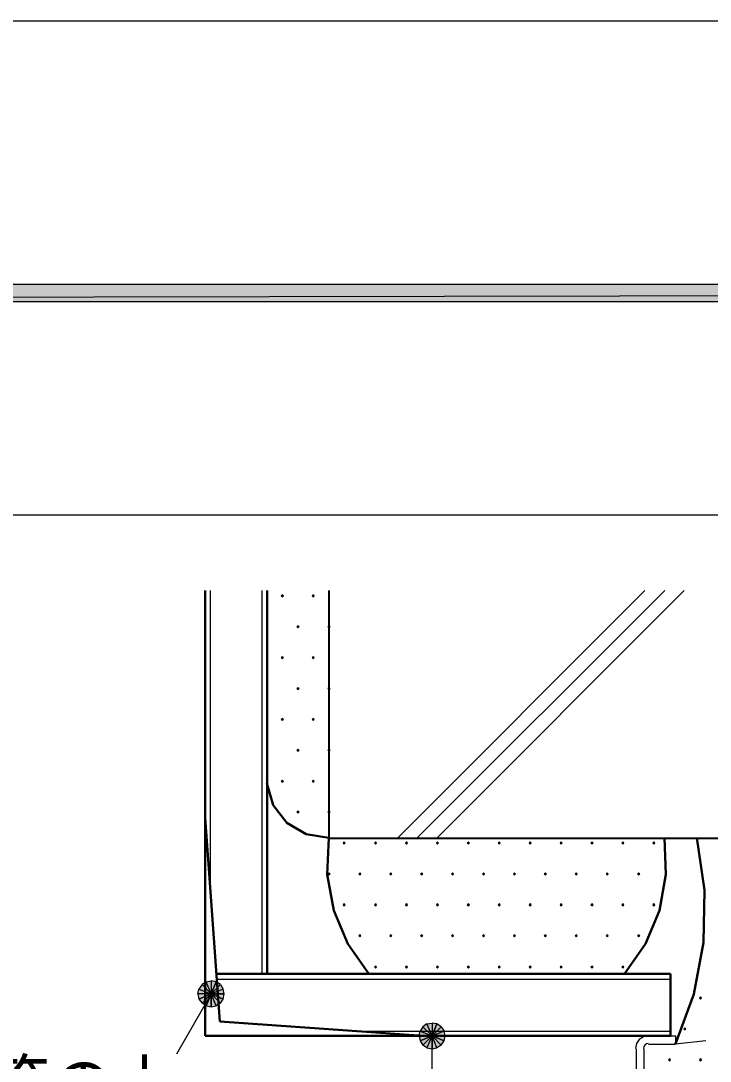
# Model space of a CAD drawing. Header units: millimetres. Extents: x 0 to 420, y 0 to 297.
# Drawn here: x 115.23 to 143.08, y 254.92 to 296.97 of the extents above; entities that cross this region are included whole.
import ezdxf
from ezdxf.enums import TextEntityAlignment as Align

# ---------------------------------------------------------------- set-up
doc = ezdxf.new("R2010")
doc.units = ezdxf.units.MM
doc.styles.add('kst32b', font='NotoSansJP-Variable.ttf')

msp = doc.modelspace()

# ---------------------------------------------------------------- hatches: boundary and pattern name
h = msp.add_hatch(color=7)
h.paths.add_polyline_path([(394.166, 285.623), (394.166, 286.321), (26.183, 285.623), (394.166, 285.623)])
h.paths.add_polyline_path([(394.166, 286.321), (26.183, 285.623), (26.183, 286.321), (394.166, 286.321)])
for points in [[(125.794, 273.77), (125.772, 273.748), (125.751, 273.727), (125.772, 273.706), (125.794, 273.685), (125.815, 273.706), (125.836, 273.727), (125.815, 273.748), (125.794, 273.77)], [(127.042, 273.77), (127.021, 273.748), (127, 273.727), (127.021, 273.706), (127.042, 273.685), (127.063, 273.706), (127.085, 273.727), (127.063, 273.748), (127.042, 273.77)], [(126.429, 272.521), (126.407, 272.5), (126.386, 272.479), (126.407, 272.457), (126.429, 272.436), (126.45, 272.457), (126.471, 272.479), (126.45, 272.5), (126.429, 272.521)], [(127.677, 272.521), (127.656, 272.5), (127.635, 272.479), (127.656, 272.457), (127.677, 272.436), (127.699, 272.457), (127.72, 272.479), (127.699, 272.5), (127.677, 272.521)], [(125.794, 271.272), (125.772, 271.251), (125.751, 271.23), (125.772, 271.208), (125.794, 271.187), (125.815, 271.208), (125.836, 271.23), (125.815, 271.251), (125.794, 271.272)], [(127.042, 271.272), (127.021, 271.251), (127, 271.23), (127.021, 271.208), (127.042, 271.187), (127.063, 271.208), (127.085, 271.23), (127.063, 271.251), (127.042, 271.272)], [(126.429, 270.023), (126.407, 270.002), (126.386, 269.981), (126.407, 269.96), (126.429, 269.938), (126.45, 269.96), (126.471, 269.981), (126.45, 270.002), (126.429, 270.023)], [(127.677, 270.023), (127.656, 270.002), (127.635, 269.981), (127.656, 269.96), (127.677, 269.938), (127.699, 269.96), (127.72, 269.981), (127.699, 270.002), (127.677, 270.023)], [(125.794, 268.774), (125.772, 268.753), (125.751, 268.732), (125.772, 268.711), (125.794, 268.69), (125.815, 268.711), (125.836, 268.732), (125.815, 268.753), (125.794, 268.774)], [(127.042, 268.774), (127.021, 268.753), (127, 268.732), (127.021, 268.711), (127.042, 268.69), (127.063, 268.711), (127.085, 268.732), (127.063, 268.753), (127.042, 268.774)], [(126.429, 267.525), (126.407, 267.504), (126.386, 267.483), (126.407, 267.462), (126.429, 267.441), (126.45, 267.462), (126.471, 267.483), (126.45, 267.504), (126.429, 267.525)], [(127.677, 267.525), (127.656, 267.504), (127.635, 267.483), (127.656, 267.462), (127.677, 267.441), (127.699, 267.462), (127.72, 267.483), (127.699, 267.504), (127.677, 267.525)], [(125.794, 266.277), (125.772, 266.255), (125.751, 266.234), (125.772, 266.213), (125.794, 266.192), (125.815, 266.213), (125.836, 266.234), (125.815, 266.255), (125.794, 266.277)], [(127.042, 266.277), (127.021, 266.255), (127, 266.234), (127.021, 266.213), (127.042, 266.192), (127.063, 266.213), (127.085, 266.234), (127.063, 266.255), (127.042, 266.277)], [(126.429, 265.028), (126.407, 265.007), (126.386, 264.985), (126.407, 264.964), (126.429, 264.943), (126.45, 264.964), (126.471, 264.985), (126.45, 265.007), (126.429, 265.028)], [(127.677, 265.028), (127.656, 265.007), (127.635, 264.985), (127.656, 264.964), (127.677, 264.943), (127.699, 264.964), (127.72, 264.985), (127.699, 265.007), (127.677, 265.028)], [(128.291, 263.779), (128.27, 263.758), (128.249, 263.737), (128.27, 263.715), (128.291, 263.694), (128.312, 263.715), (128.334, 263.737), (128.312, 263.758), (128.291, 263.779)], [(129.561, 263.779), (129.54, 263.758), (129.519, 263.737), (129.54, 263.715), (129.561, 263.694), (129.582, 263.715), (129.604, 263.737), (129.582, 263.758), (129.561, 263.779)], [(130.81, 263.779), (130.789, 263.758), (130.768, 263.737), (130.789, 263.715), (130.81, 263.694), (130.831, 263.715), (130.852, 263.737), (130.831, 263.758), (130.81, 263.779)], [(132.059, 263.779), (132.038, 263.758), (132.017, 263.737), (132.038, 263.715), (132.059, 263.694), (132.08, 263.715), (132.101, 263.737), (132.08, 263.758), (132.059, 263.779)], [(133.308, 263.779), (133.287, 263.758), (133.265, 263.737), (133.287, 263.715), (133.308, 263.694), (133.329, 263.715), (133.35, 263.737), (133.329, 263.758), (133.308, 263.779)], [(134.557, 263.779), (134.535, 263.758), (134.514, 263.737), (134.535, 263.715), (134.557, 263.694), (134.578, 263.715), (134.599, 263.737), (134.578, 263.758), (134.557, 263.779)], [(135.805, 263.779), (135.784, 263.758), (135.763, 263.737), (135.784, 263.715), (135.805, 263.694), (135.827, 263.715), (135.848, 263.737), (135.827, 263.758), (135.805, 263.779)], [(137.054, 263.779), (137.033, 263.758), (137.012, 263.737), (137.033, 263.715), (137.054, 263.694), (137.075, 263.715), (137.096, 263.737), (137.075, 263.758), (137.054, 263.779)], [(138.303, 263.779), (138.282, 263.758), (138.261, 263.737), (138.282, 263.715), (138.303, 263.694), (138.324, 263.715), (138.345, 263.737), (138.324, 263.758), (138.303, 263.779)], [(139.552, 263.779), (139.531, 263.758), (139.51, 263.737), (139.531, 263.715), (139.552, 263.694), (139.573, 263.715), (139.594, 263.737), (139.573, 263.758), (139.552, 263.779)], [(140.801, 263.779), (140.779, 263.758), (140.758, 263.737), (140.779, 263.715), (140.801, 263.694), (140.822, 263.715), (140.843, 263.737), (140.822, 263.758), (140.801, 263.779)], [(127.677, 262.53), (127.656, 262.509), (127.635, 262.488), (127.656, 262.467), (127.677, 262.446), (127.699, 262.467), (127.72, 262.488), (127.699, 262.509), (127.677, 262.53)], [(128.926, 262.53), (128.905, 262.509), (128.884, 262.488), (128.905, 262.467), (128.926, 262.446), (128.947, 262.467), (128.969, 262.488), (128.947, 262.509), (128.926, 262.53)], [(130.175, 262.53), (130.154, 262.509), (130.133, 262.488), (130.154, 262.467), (130.175, 262.446), (130.196, 262.467), (130.217, 262.488), (130.196, 262.509), (130.175, 262.53)], [(131.424, 262.53), (131.403, 262.509), (131.382, 262.488), (131.403, 262.467), (131.424, 262.446), (131.445, 262.467), (131.466, 262.488), (131.445, 262.509), (131.424, 262.53)], [(132.673, 262.53), (132.652, 262.509), (132.63, 262.488), (132.652, 262.467), (132.673, 262.446), (132.694, 262.467), (132.715, 262.488), (132.694, 262.509), (132.673, 262.53)], [(133.921, 262.53), (133.9, 262.509), (133.879, 262.488), (133.9, 262.467), (133.921, 262.446), (133.943, 262.467), (133.964, 262.488), (133.943, 262.509), (133.921, 262.53)], [(135.17, 262.53), (135.149, 262.509), (135.128, 262.488), (135.149, 262.467), (135.17, 262.446), (135.192, 262.467), (135.213, 262.488), (135.192, 262.509), (135.17, 262.53)], [(136.419, 262.53), (136.398, 262.509), (136.377, 262.488), (136.398, 262.467), (136.419, 262.446), (136.44, 262.467), (136.462, 262.488), (136.44, 262.509), (136.419, 262.53)], [(137.668, 262.53), (137.647, 262.509), (137.626, 262.488), (137.647, 262.467), (137.668, 262.446), (137.689, 262.467), (137.71, 262.488), (137.689, 262.509), (137.668, 262.53)], [(138.917, 262.53), (138.896, 262.509), (138.875, 262.488), (138.896, 262.467), (138.917, 262.446), (138.938, 262.467), (138.959, 262.488), (138.938, 262.509), (138.917, 262.53)], [(140.187, 262.53), (140.166, 262.509), (140.145, 262.488), (140.166, 262.467), (140.187, 262.446), (140.208, 262.467), (140.229, 262.488), (140.208, 262.509), (140.187, 262.53)], [(128.291, 261.281), (128.27, 261.26), (128.249, 261.239), (128.27, 261.218), (128.291, 261.197), (128.312, 261.218), (128.334, 261.239), (128.312, 261.26), (128.291, 261.281)], [(129.561, 261.281), (129.54, 261.26), (129.519, 261.239), (129.54, 261.218), (129.561, 261.197), (129.582, 261.218), (129.604, 261.239), (129.582, 261.26), (129.561, 261.281)], [(130.81, 261.281), (130.789, 261.26), (130.768, 261.239), (130.789, 261.218), (130.81, 261.197), (130.831, 261.218), (130.852, 261.239), (130.831, 261.26), (130.81, 261.281)], [(132.059, 261.281), (132.038, 261.26), (132.017, 261.239), (132.038, 261.218), (132.059, 261.197), (132.08, 261.218), (132.101, 261.239), (132.08, 261.26), (132.059, 261.281)], [(133.308, 261.281), (133.287, 261.26), (133.265, 261.239), (133.287, 261.218), (133.308, 261.197), (133.329, 261.218), (133.35, 261.239), (133.329, 261.26), (133.308, 261.281)], [(134.557, 261.281), (134.535, 261.26), (134.514, 261.239), (134.535, 261.218), (134.557, 261.197), (134.578, 261.218), (134.599, 261.239), (134.578, 261.26), (134.557, 261.281)], [(135.805, 261.281), (135.784, 261.26), (135.763, 261.239), (135.784, 261.218), (135.805, 261.197), (135.827, 261.218), (135.848, 261.239), (135.827, 261.26), (135.805, 261.281)], [(137.054, 261.281), (137.033, 261.26), (137.012, 261.239), (137.033, 261.218), (137.054, 261.197), (137.075, 261.218), (137.096, 261.239), (137.075, 261.26), (137.054, 261.281)], [(138.303, 261.281), (138.282, 261.26), (138.261, 261.239), (138.282, 261.218), (138.303, 261.197), (138.324, 261.218), (138.345, 261.239), (138.324, 261.26), (138.303, 261.281)], [(139.552, 261.281), (139.531, 261.26), (139.51, 261.239), (139.531, 261.218), (139.552, 261.197), (139.573, 261.218), (139.594, 261.239), (139.573, 261.26), (139.552, 261.281)], [(140.801, 261.281), (140.779, 261.26), (140.758, 261.239), (140.779, 261.218), (140.801, 261.197), (140.822, 261.218), (140.843, 261.239), (140.822, 261.26), (140.801, 261.281)], [(128.926, 260.032), (128.905, 260.011), (128.884, 259.99), (128.905, 259.969), (128.926, 259.948), (128.947, 259.969), (128.969, 259.99), (128.947, 260.011), (128.926, 260.032)], [(130.175, 260.032), (130.154, 260.011), (130.133, 259.99), (130.154, 259.969), (130.175, 259.948), (130.196, 259.969), (130.217, 259.99), (130.196, 260.011), (130.175, 260.032)], [(131.424, 260.032), (131.403, 260.011), (131.382, 259.99), (131.403, 259.969), (131.424, 259.948), (131.445, 259.969), (131.466, 259.99), (131.445, 260.011), (131.424, 260.032)], [(132.673, 260.032), (132.652, 260.011), (132.63, 259.99), (132.652, 259.969), (132.673, 259.948), (132.694, 259.969), (132.715, 259.99), (132.694, 260.011), (132.673, 260.032)], [(133.921, 260.032), (133.9, 260.011), (133.879, 259.99), (133.9, 259.969), (133.921, 259.948), (133.943, 259.969), (133.964, 259.99), (133.943, 260.011), (133.921, 260.032)], [(135.17, 260.032), (135.149, 260.011), (135.128, 259.99), (135.149, 259.969), (135.17, 259.948), (135.192, 259.969), (135.213, 259.99), (135.192, 260.011), (135.17, 260.032)], [(136.419, 260.032), (136.398, 260.011), (136.377, 259.99), (136.398, 259.969), (136.419, 259.948), (136.44, 259.969), (136.462, 259.99), (136.44, 260.011), (136.419, 260.032)], [(137.668, 260.032), (137.647, 260.011), (137.626, 259.99), (137.647, 259.969), (137.668, 259.948), (137.689, 259.969), (137.71, 259.99), (137.689, 260.011), (137.668, 260.032)], [(138.917, 260.032), (138.896, 260.011), (138.875, 259.99), (138.896, 259.969), (138.917, 259.948), (138.938, 259.969), (138.959, 259.99), (138.938, 260.011), (138.917, 260.032)], [(140.187, 260.032), (140.166, 260.011), (140.145, 259.99), (140.166, 259.969), (140.187, 259.948), (140.208, 259.969), (140.229, 259.99), (140.208, 260.011), (140.187, 260.032)], [(129.561, 258.762), (129.54, 258.741), (129.519, 258.72), (129.54, 258.699), (129.561, 258.678), (129.582, 258.699), (129.604, 258.72), (129.582, 258.741), (129.561, 258.762)], [(130.81, 258.762), (130.789, 258.741), (130.768, 258.72), (130.789, 258.699), (130.81, 258.678), (130.831, 258.699), (130.852, 258.72), (130.831, 258.741), (130.81, 258.762)], [(132.059, 258.762), (132.038, 258.741), (132.017, 258.72), (132.038, 258.699), (132.059, 258.678), (132.08, 258.699), (132.101, 258.72), (132.08, 258.741), (132.059, 258.762)], [(133.308, 258.762), (133.287, 258.741), (133.265, 258.72), (133.287, 258.699), (133.308, 258.678), (133.329, 258.699), (133.35, 258.72), (133.329, 258.741), (133.308, 258.762)], [(134.557, 258.762), (134.535, 258.741), (134.514, 258.72), (134.535, 258.699), (134.557, 258.678), (134.578, 258.699), (134.599, 258.72), (134.578, 258.741), (134.557, 258.762)], [(135.805, 258.762), (135.784, 258.741), (135.763, 258.72), (135.784, 258.699), (135.805, 258.678), (135.827, 258.699), (135.848, 258.72), (135.827, 258.741), (135.805, 258.762)], [(137.054, 258.762), (137.033, 258.741), (137.012, 258.72), (137.033, 258.699), (137.054, 258.678), (137.075, 258.699), (137.096, 258.72), (137.075, 258.741), (137.054, 258.762)], [(138.303, 258.762), (138.282, 258.741), (138.261, 258.72), (138.282, 258.699), (138.303, 258.678), (138.324, 258.699), (138.345, 258.72), (138.324, 258.741), (138.303, 258.762)], [(139.552, 258.762), (139.531, 258.741), (139.51, 258.72), (139.531, 258.699), (139.552, 258.678), (139.573, 258.699), (139.594, 258.72), (139.573, 258.741), (139.552, 258.762)], [(123.402, 257.429), (123.444, 257.641), (122.915, 257.641), (123.402, 257.429)], [(142.685, 257.514), (142.663, 257.492), (142.642, 257.471), (142.663, 257.45), (142.685, 257.429), (142.706, 257.45), (142.727, 257.471), (142.706, 257.492), (142.685, 257.514)], [(142.05, 256.265), (142.028, 256.244), (142.007, 256.222), (142.028, 256.201), (142.05, 256.18), (142.071, 256.201), (142.092, 256.222), (142.071, 256.244), (142.05, 256.265)], [(132.334, 255.736), (132.376, 255.947), (131.847, 255.947), (132.334, 255.736)], [(141.436, 255.016), (141.415, 254.995), (141.393, 254.974), (141.415, 254.953), (141.436, 254.931), (141.457, 254.953), (141.478, 254.974), (141.457, 254.995), (141.436, 255.016)], [(142.685, 255.016), (142.663, 254.995), (142.642, 254.974), (142.663, 254.953), (142.685, 254.931), (142.706, 254.953), (142.727, 254.974), (142.706, 254.995), (142.685, 255.016)]]:
    msp.add_hatch(color=7).paths.add_polyline_path(points)
h = msp.add_hatch(color=7)
h.paths.add_polyline_path([(122.555, 258.022), (122.428, 257.831), (122.915, 257.641), (122.555, 258.022)])
h.paths.add_polyline_path([(122.428, 257.831), (122.915, 257.641), (122.386, 257.641), (122.428, 257.831)])
h.paths.add_polyline_path([(122.915, 257.641), (122.386, 257.641), (122.428, 257.429), (122.915, 257.641)])
h = msp.add_hatch(color=7)
h.paths.add_polyline_path([(123.127, 258.128), (122.915, 258.17), (122.915, 257.641), (123.127, 258.128)])
h.paths.add_polyline_path([(122.915, 258.17), (122.915, 257.641), (122.724, 258.128), (122.915, 258.17)])
h.paths.add_polyline_path([(122.915, 257.641), (122.724, 258.128), (122.555, 258.022), (122.915, 257.641)])
h = msp.add_hatch(color=7)
h.paths.add_polyline_path([(123.444, 257.641), (123.402, 257.831), (122.915, 257.641), (123.444, 257.641)])
h.paths.add_polyline_path([(123.402, 257.831), (122.915, 257.641), (123.296, 258.022), (123.402, 257.831)])
h.paths.add_polyline_path([(122.915, 257.641), (123.296, 258.022), (123.127, 258.128), (122.915, 257.641)])
h = msp.add_hatch(color=7)
h.paths.add_polyline_path([(122.428, 257.429), (122.555, 257.26), (122.915, 257.641), (122.428, 257.429)])
h.paths.add_polyline_path([(122.555, 257.26), (122.915, 257.641), (122.724, 257.154), (122.555, 257.26)])
h.paths.add_polyline_path([(122.915, 257.641), (122.724, 257.154), (122.915, 257.112), (122.915, 257.641)])
h = msp.add_hatch(color=7)
h.paths.add_polyline_path([(122.915, 257.112), (123.127, 257.154), (122.915, 257.641), (122.915, 257.112)])
h.paths.add_polyline_path([(123.127, 257.154), (122.915, 257.641), (123.296, 257.26), (123.127, 257.154)])
h.paths.add_polyline_path([(122.915, 257.641), (123.296, 257.26), (123.402, 257.429), (122.915, 257.641)])
h = msp.add_hatch(color=7)
h.paths.add_polyline_path([(131.466, 256.307), (131.36, 256.138), (131.847, 255.947), (131.466, 256.307)])
h.paths.add_polyline_path([(131.36, 256.138), (131.847, 255.947), (131.318, 255.947), (131.36, 256.138)])
h.paths.add_polyline_path([(131.847, 255.947), (131.318, 255.947), (131.36, 255.736), (131.847, 255.947)])
h = msp.add_hatch(color=7)
h.paths.add_polyline_path([(132.038, 256.434), (131.847, 256.455), (131.847, 255.947), (132.038, 256.434)])
h.paths.add_polyline_path([(131.847, 256.455), (131.847, 255.947), (131.636, 256.434), (131.847, 256.455)])
h.paths.add_polyline_path([(131.847, 255.947), (131.636, 256.434), (131.466, 256.307), (131.847, 255.947)])
h = msp.add_hatch(color=7)
h.paths.add_polyline_path([(132.376, 255.947), (132.334, 256.138), (131.847, 255.947), (132.376, 255.947)])
h.paths.add_polyline_path([(132.334, 256.138), (131.847, 255.947), (132.207, 256.307), (132.334, 256.138)])
h.paths.add_polyline_path([(131.847, 255.947), (132.207, 256.307), (132.038, 256.434), (131.847, 255.947)])
h = msp.add_hatch(color=7)
h.paths.add_polyline_path([(131.36, 255.736), (131.466, 255.566), (131.847, 255.947), (131.36, 255.736)])
h.paths.add_polyline_path([(131.466, 255.566), (131.847, 255.947), (131.636, 255.46), (131.466, 255.566)])
h.paths.add_polyline_path([(131.847, 255.947), (131.636, 255.46), (131.847, 255.418), (131.847, 255.947)])
h = msp.add_hatch(color=7)
h.paths.add_polyline_path([(131.847, 255.418), (132.038, 255.46), (131.847, 255.947), (131.847, 255.418)])
h.paths.add_polyline_path([(132.038, 255.46), (131.847, 255.947), (132.207, 255.566), (132.038, 255.46)])
h.paths.add_polyline_path([(131.847, 255.947), (132.207, 255.566), (132.334, 255.736), (131.847, 255.947)])

# ---------------------------------------------------------------- linework, layer by layer
at = {"lineweight": 13}
msp.add_lwpolyline([(0.191, 0), (0.191, 296.968), (420.158, 296.968), (420.158, 0)], close=True, dxfattribs=at)
at = {"lineweight": 0}
for points in [[(394.166, 285.623), (394.166, 286.321), (26.183, 285.623)], [(394.166, 286.321), (26.183, 285.623), (26.183, 286.321)], [(125.794, 273.77), (125.772, 273.748), (125.751, 273.727), (125.772, 273.706), (125.794, 273.685), (125.815, 273.706), (125.836, 273.727), (125.815, 273.748)], [(127.042, 273.77), (127.021, 273.748), (127, 273.727), (127.021, 273.706), (127.042, 273.685), (127.063, 273.706), (127.085, 273.727), (127.063, 273.748)], [(126.429, 272.521), (126.407, 272.5), (126.386, 272.479), (126.407, 272.457), (126.429, 272.436), (126.45, 272.457), (126.471, 272.479), (126.45, 272.5)], [(127.677, 272.521), (127.656, 272.5), (127.635, 272.479), (127.656, 272.457), (127.677, 272.436), (127.699, 272.457), (127.72, 272.479), (127.699, 272.5)], [(125.794, 271.272), (125.772, 271.251), (125.751, 271.23), (125.772, 271.208), (125.794, 271.187), (125.815, 271.208), (125.836, 271.23), (125.815, 271.251)], [(127.042, 271.272), (127.021, 271.251), (127, 271.23), (127.021, 271.208), (127.042, 271.187), (127.063, 271.208), (127.085, 271.23), (127.063, 271.251)], [(126.429, 270.023), (126.407, 270.002), (126.386, 269.981), (126.407, 269.96), (126.429, 269.938), (126.45, 269.96), (126.471, 269.981), (126.45, 270.002)], [(127.677, 270.023), (127.656, 270.002), (127.635, 269.981), (127.656, 269.96), (127.677, 269.938), (127.699, 269.96), (127.72, 269.981), (127.699, 270.002)], [(125.794, 268.774), (125.772, 268.753), (125.751, 268.732), (125.772, 268.711), (125.794, 268.69), (125.815, 268.711), (125.836, 268.732), (125.815, 268.753)], [(127.042, 268.774), (127.021, 268.753), (127, 268.732), (127.021, 268.711), (127.042, 268.69), (127.063, 268.711), (127.085, 268.732), (127.063, 268.753)], [(126.429, 267.525), (126.407, 267.504), (126.386, 267.483), (126.407, 267.462), (126.429, 267.441), (126.45, 267.462), (126.471, 267.483), (126.45, 267.504)], [(127.677, 267.525), (127.656, 267.504), (127.635, 267.483), (127.656, 267.462), (127.677, 267.441), (127.699, 267.462), (127.72, 267.483), (127.699, 267.504)], [(125.794, 266.277), (125.772, 266.255), (125.751, 266.234), (125.772, 266.213), (125.794, 266.192), (125.815, 266.213), (125.836, 266.234), (125.815, 266.255)], [(127.042, 266.277), (127.021, 266.255), (127, 266.234), (127.021, 266.213), (127.042, 266.192), (127.063, 266.213), (127.085, 266.234), (127.063, 266.255)], [(126.429, 265.028), (126.407, 265.007), (126.386, 264.985), (126.407, 264.964), (126.429, 264.943), (126.45, 264.964), (126.471, 264.985), (126.45, 265.007)], [(127.677, 265.028), (127.656, 265.007), (127.635, 264.985), (127.656, 264.964), (127.677, 264.943), (127.699, 264.964), (127.72, 264.985), (127.699, 265.007)], [(128.291, 263.779), (128.27, 263.758), (128.249, 263.737), (128.27, 263.715), (128.291, 263.694), (128.312, 263.715), (128.334, 263.737), (128.312, 263.758)], [(129.561, 263.779), (129.54, 263.758), (129.519, 263.737), (129.54, 263.715), (129.561, 263.694), (129.582, 263.715), (129.604, 263.737), (129.582, 263.758)], [(130.81, 263.779), (130.789, 263.758), (130.768, 263.737), (130.789, 263.715), (130.81, 263.694), (130.831, 263.715), (130.852, 263.737), (130.831, 263.758)], [(132.059, 263.779), (132.038, 263.758), (132.017, 263.737), (132.038, 263.715), (132.059, 263.694), (132.08, 263.715), (132.101, 263.737), (132.08, 263.758)], [(133.308, 263.779), (133.287, 263.758), (133.265, 263.737), (133.287, 263.715), (133.308, 263.694), (133.329, 263.715), (133.35, 263.737), (133.329, 263.758)], [(134.557, 263.779), (134.535, 263.758), (134.514, 263.737), (134.535, 263.715), (134.557, 263.694), (134.578, 263.715), (134.599, 263.737), (134.578, 263.758)], [(135.805, 263.779), (135.784, 263.758), (135.763, 263.737), (135.784, 263.715), (135.805, 263.694), (135.827, 263.715), (135.848, 263.737), (135.827, 263.758)], [(137.054, 263.779), (137.033, 263.758), (137.012, 263.737), (137.033, 263.715), (137.054, 263.694), (137.075, 263.715), (137.096, 263.737), (137.075, 263.758)], [(138.303, 263.779), (138.282, 263.758), (138.261, 263.737), (138.282, 263.715), (138.303, 263.694), (138.324, 263.715), (138.345, 263.737), (138.324, 263.758)], [(139.552, 263.779), (139.531, 263.758), (139.51, 263.737), (139.531, 263.715), (139.552, 263.694), (139.573, 263.715), (139.594, 263.737), (139.573, 263.758)], [(140.801, 263.779), (140.779, 263.758), (140.758, 263.737), (140.779, 263.715), (140.801, 263.694), (140.822, 263.715), (140.843, 263.737), (140.822, 263.758)], [(127.677, 262.53), (127.656, 262.509), (127.635, 262.488), (127.656, 262.467), (127.677, 262.446), (127.699, 262.467), (127.72, 262.488), (127.699, 262.509)], [(128.926, 262.53), (128.905, 262.509), (128.884, 262.488), (128.905, 262.467), (128.926, 262.446), (128.947, 262.467), (128.969, 262.488), (128.947, 262.509)], [(130.175, 262.53), (130.154, 262.509), (130.133, 262.488), (130.154, 262.467), (130.175, 262.446), (130.196, 262.467), (130.217, 262.488), (130.196, 262.509)], [(131.424, 262.53), (131.403, 262.509), (131.382, 262.488), (131.403, 262.467), (131.424, 262.446), (131.445, 262.467), (131.466, 262.488), (131.445, 262.509)], [(132.673, 262.53), (132.652, 262.509), (132.63, 262.488), (132.652, 262.467), (132.673, 262.446), (132.694, 262.467), (132.715, 262.488), (132.694, 262.509)], [(133.921, 262.53), (133.9, 262.509), (133.879, 262.488), (133.9, 262.467), (133.921, 262.446), (133.943, 262.467), (133.964, 262.488), (133.943, 262.509)], [(135.17, 262.53), (135.149, 262.509), (135.128, 262.488), (135.149, 262.467), (135.17, 262.446), (135.192, 262.467), (135.213, 262.488), (135.192, 262.509)], [(136.419, 262.53), (136.398, 262.509), (136.377, 262.488), (136.398, 262.467), (136.419, 262.446), (136.44, 262.467), (136.462, 262.488), (136.44, 262.509)], [(137.668, 262.53), (137.647, 262.509), (137.626, 262.488), (137.647, 262.467), (137.668, 262.446), (137.689, 262.467), (137.71, 262.488), (137.689, 262.509)], [(138.917, 262.53), (138.896, 262.509), (138.875, 262.488), (138.896, 262.467), (138.917, 262.446), (138.938, 262.467), (138.959, 262.488), (138.938, 262.509)], [(140.187, 262.53), (140.166, 262.509), (140.145, 262.488), (140.166, 262.467), (140.187, 262.446), (140.208, 262.467), (140.229, 262.488), (140.208, 262.509)], [(128.291, 261.281), (128.27, 261.26), (128.249, 261.239), (128.27, 261.218), (128.291, 261.197), (128.312, 261.218), (128.334, 261.239), (128.312, 261.26)], [(129.561, 261.281), (129.54, 261.26), (129.519, 261.239), (129.54, 261.218), (129.561, 261.197), (129.582, 261.218), (129.604, 261.239), (129.582, 261.26)], [(130.81, 261.281), (130.789, 261.26), (130.768, 261.239), (130.789, 261.218), (130.81, 261.197), (130.831, 261.218), (130.852, 261.239), (130.831, 261.26)], [(132.059, 261.281), (132.038, 261.26), (132.017, 261.239), (132.038, 261.218), (132.059, 261.197), (132.08, 261.218), (132.101, 261.239), (132.08, 261.26)], [(133.308, 261.281), (133.287, 261.26), (133.265, 261.239), (133.287, 261.218), (133.308, 261.197), (133.329, 261.218), (133.35, 261.239), (133.329, 261.26)], [(134.557, 261.281), (134.535, 261.26), (134.514, 261.239), (134.535, 261.218), (134.557, 261.197), (134.578, 261.218), (134.599, 261.239), (134.578, 261.26)], [(135.805, 261.281), (135.784, 261.26), (135.763, 261.239), (135.784, 261.218), (135.805, 261.197), (135.827, 261.218), (135.848, 261.239), (135.827, 261.26)], [(137.054, 261.281), (137.033, 261.26), (137.012, 261.239), (137.033, 261.218), (137.054, 261.197), (137.075, 261.218), (137.096, 261.239), (137.075, 261.26)], [(138.303, 261.281), (138.282, 261.26), (138.261, 261.239), (138.282, 261.218), (138.303, 261.197), (138.324, 261.218), (138.345, 261.239), (138.324, 261.26)], [(139.552, 261.281), (139.531, 261.26), (139.51, 261.239), (139.531, 261.218), (139.552, 261.197), (139.573, 261.218), (139.594, 261.239), (139.573, 261.26)], [(140.801, 261.281), (140.779, 261.26), (140.758, 261.239), (140.779, 261.218), (140.801, 261.197), (140.822, 261.218), (140.843, 261.239), (140.822, 261.26)], [(128.926, 260.032), (128.905, 260.011), (128.884, 259.99), (128.905, 259.969), (128.926, 259.948), (128.947, 259.969), (128.969, 259.99), (128.947, 260.011)], [(130.175, 260.032), (130.154, 260.011), (130.133, 259.99), (130.154, 259.969), (130.175, 259.948), (130.196, 259.969), (130.217, 259.99), (130.196, 260.011)], [(131.424, 260.032), (131.403, 260.011), (131.382, 259.99), (131.403, 259.969), (131.424, 259.948), (131.445, 259.969), (131.466, 259.99), (131.445, 260.011)], [(132.673, 260.032), (132.652, 260.011), (132.63, 259.99), (132.652, 259.969), (132.673, 259.948), (132.694, 259.969), (132.715, 259.99), (132.694, 260.011)], [(133.921, 260.032), (133.9, 260.011), (133.879, 259.99), (133.9, 259.969), (133.921, 259.948), (133.943, 259.969), (133.964, 259.99), (133.943, 260.011)], [(135.17, 260.032), (135.149, 260.011), (135.128, 259.99), (135.149, 259.969), (135.17, 259.948), (135.192, 259.969), (135.213, 259.99), (135.192, 260.011)], [(136.419, 260.032), (136.398, 260.011), (136.377, 259.99), (136.398, 259.969), (136.419, 259.948), (136.44, 259.969), (136.462, 259.99), (136.44, 260.011)], [(137.668, 260.032), (137.647, 260.011), (137.626, 259.99), (137.647, 259.969), (137.668, 259.948), (137.689, 259.969), (137.71, 259.99), (137.689, 260.011)], [(138.917, 260.032), (138.896, 260.011), (138.875, 259.99), (138.896, 259.969), (138.917, 259.948), (138.938, 259.969), (138.959, 259.99), (138.938, 260.011)], [(140.187, 260.032), (140.166, 260.011), (140.145, 259.99), (140.166, 259.969), (140.187, 259.948), (140.208, 259.969), (140.229, 259.99), (140.208, 260.011)], [(129.561, 258.762), (129.54, 258.741), (129.519, 258.72), (129.54, 258.699), (129.561, 258.678), (129.582, 258.699), (129.604, 258.72), (129.582, 258.741)], [(130.81, 258.762), (130.789, 258.741), (130.768, 258.72), (130.789, 258.699), (130.81, 258.678), (130.831, 258.699), (130.852, 258.72), (130.831, 258.741)], [(132.059, 258.762), (132.038, 258.741), (132.017, 258.72), (132.038, 258.699), (132.059, 258.678), (132.08, 258.699), (132.101, 258.72), (132.08, 258.741)], [(133.308, 258.762), (133.287, 258.741), (133.265, 258.72), (133.287, 258.699), (133.308, 258.678), (133.329, 258.699), (133.35, 258.72), (133.329, 258.741)], [(134.557, 258.762), (134.535, 258.741), (134.514, 258.72), (134.535, 258.699), (134.557, 258.678), (134.578, 258.699), (134.599, 258.72), (134.578, 258.741)], [(135.805, 258.762), (135.784, 258.741), (135.763, 258.72), (135.784, 258.699), (135.805, 258.678), (135.827, 258.699), (135.848, 258.72), (135.827, 258.741)], [(137.054, 258.762), (137.033, 258.741), (137.012, 258.72), (137.033, 258.699), (137.054, 258.678), (137.075, 258.699), (137.096, 258.72), (137.075, 258.741)], [(138.303, 258.762), (138.282, 258.741), (138.261, 258.72), (138.282, 258.699), (138.303, 258.678), (138.324, 258.699), (138.345, 258.72), (138.324, 258.741)], [(139.552, 258.762), (139.531, 258.741), (139.51, 258.72), (139.531, 258.699), (139.552, 258.678), (139.573, 258.699), (139.594, 258.72), (139.573, 258.741)], [(122.428, 257.831), (122.915, 257.641), (122.386, 257.641)], [(122.555, 258.022), (122.428, 257.831), (122.915, 257.641)], [(122.915, 257.641), (122.724, 258.128), (122.555, 258.022)], [(122.915, 258.17), (122.915, 257.641), (122.724, 258.128)], [(123.127, 258.128), (122.915, 258.17), (122.915, 257.641)], [(122.915, 257.641), (123.296, 258.022), (123.127, 258.128)], [(123.402, 257.831), (122.915, 257.641), (123.296, 258.022)], [(123.444, 257.641), (123.402, 257.831), (122.915, 257.641)], [(122.915, 257.641), (122.386, 257.641), (122.428, 257.429)], [(122.428, 257.429), (122.555, 257.26), (122.915, 257.641)], [(122.555, 257.26), (122.915, 257.641), (122.724, 257.154)], [(122.915, 257.641), (122.724, 257.154), (122.915, 257.112)], [(122.915, 257.112), (123.127, 257.154), (122.915, 257.641)], [(123.127, 257.154), (122.915, 257.641), (123.296, 257.26)], [(122.915, 257.641), (123.296, 257.26), (123.402, 257.429)], [(123.402, 257.429), (123.444, 257.641), (122.915, 257.641)], [(142.685, 257.514), (142.663, 257.492), (142.642, 257.471), (142.663, 257.45), (142.685, 257.429), (142.706, 257.45), (142.727, 257.471), (142.706, 257.492)], [(131.36, 256.138), (131.847, 255.947), (131.318, 255.947)], [(131.466, 256.307), (131.36, 256.138), (131.847, 255.947)], [(131.847, 255.947), (131.636, 256.434), (131.466, 256.307)], [(131.847, 256.455), (131.847, 255.947), (131.636, 256.434)], [(132.038, 256.434), (131.847, 256.455), (131.847, 255.947)], [(131.847, 255.947), (132.207, 256.307), (132.038, 256.434)], [(132.334, 256.138), (131.847, 255.947), (132.207, 256.307)], [(132.376, 255.947), (132.334, 256.138), (131.847, 255.947)], [(142.05, 256.265), (142.028, 256.244), (142.007, 256.222), (142.028, 256.201), (142.05, 256.18), (142.071, 256.201), (142.092, 256.222), (142.071, 256.244)], [(131.847, 255.947), (131.318, 255.947), (131.36, 255.736)], [(131.36, 255.736), (131.466, 255.566), (131.847, 255.947)], [(131.466, 255.566), (131.847, 255.947), (131.636, 255.46)], [(131.847, 255.947), (131.636, 255.46), (131.847, 255.418)], [(131.847, 255.418), (132.038, 255.46), (131.847, 255.947)], [(132.038, 255.46), (131.847, 255.947), (132.207, 255.566)], [(131.847, 255.947), (132.207, 255.566), (132.334, 255.736)], [(132.334, 255.736), (132.376, 255.947), (131.847, 255.947)], [(141.436, 255.016), (141.415, 254.995), (141.393, 254.974), (141.415, 254.953), (141.436, 254.931), (141.457, 254.953), (141.478, 254.974), (141.457, 254.995)], [(142.685, 255.016), (142.663, 254.995), (142.642, 254.974), (142.663, 254.953), (142.685, 254.931), (142.706, 254.953), (142.727, 254.974), (142.706, 254.995)]]:
    msp.add_lwpolyline(points, close=True, dxfattribs=at)
at = {"lineweight": 13}
for points in [[(394.166, 276.987), (26.183, 276.987)], [(122.873, 273.939), (122.873, 261.938)], [(124.968, 273.939), (124.968, 258.445)], [(130.45, 263.927), (140.441, 273.939)], [(131.233, 263.927), (141.245, 273.939)], [(132.038, 263.927), (142.028, 273.939)], [(123.148, 258.233), (141.478, 258.233)], [(122.915, 257.641), (121.518, 255.206)], [(128.693, 256.138), (141.478, 256.138)], [(131.847, 247.946), (131.847, 250.931), (131.847, 255.947)], [(140.578, 255.947), (140.377, 255.907), (140.212, 255.795), (140.101, 255.631), (140.06, 255.429)], [(140.589, 255.947), (141.669, 255.947)], [(141.669, 255.947), (141.669, 255.609)], [(142.896, 255.736), (141.669, 255.609)], [(140.081, 255.418), (140.081, 251.46)], [(140.578, 255.63), (140.5, 255.614), (140.436, 255.571), (140.393, 255.507), (140.377, 255.429)], [(140.399, 255.418), (140.399, 251.46)], [(140.589, 255.609), (141.669, 255.609)]]:
    msp.add_lwpolyline(points, dxfattribs=at)
at = {"lineweight": 30}
for points in [[(122.682, 273.939), (122.682, 255.947)], [(125.18, 273.939), (125.18, 258.445)], [(125.168, 266.158), (125.426, 265.264), (125.979, 264.554), (126.753, 264.094), (127.672, 263.95)], [(122.682, 264.753), (123.275, 256.519)], [(127.667, 263.943), (127.61, 262.459), (127.872, 261.014), (128.437, 259.659), (129.292, 258.444)], [(139.61, 258.444), (140.464, 259.659), (141.03, 261.014), (141.291, 262.459), (141.235, 263.943)], [(141.681, 255.62), (142.418, 257.626), (142.808, 259.711), (142.849, 261.833), (142.535, 263.946)], [(123.127, 258.445), (141.478, 258.445)], [(141.478, 255.947), (141.478, 258.445)], [(123.275, 256.519), (131.487, 255.947)], [(122.682, 255.947), (141.478, 255.947)]]:
    msp.add_lwpolyline(points, dxfattribs=at)
at = {"lineweight": 25}
for points in [[(127.677, 273.939), (127.677, 263.927)], [(127.677, 263.927), (154.474, 263.927)]]:
    msp.add_lwpolyline(points, dxfattribs=at)

# ---------------------------------------------------------------- texts
at = {"style": 'kst32b'}
msp.add_text('コーナー保護金物等の上', height=2.07913, dxfattribs=at).set_placement((93.028, 252.857), (121.616, 252.857), align=Align.FIT)

doc.saveas('drawing.dxf')
